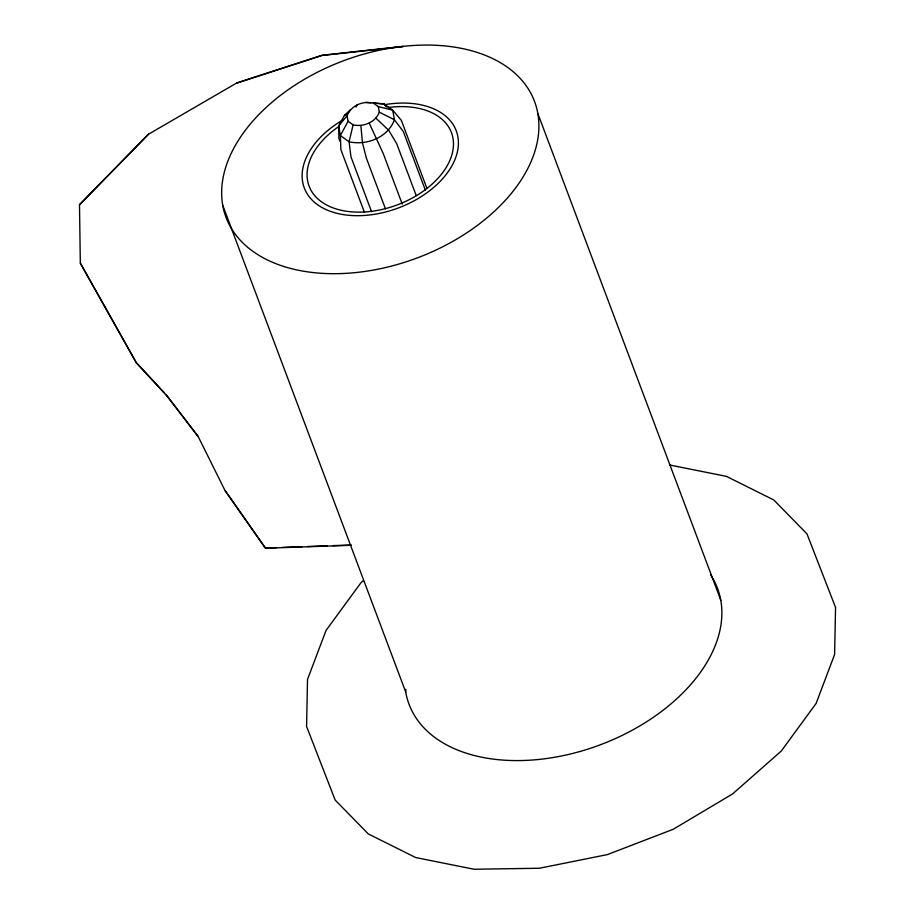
<?xml version="1.0" encoding="UTF-8"?>
<svg xmlns="http://www.w3.org/2000/svg" width="915" height="915" viewBox="0 0 915 915"><rect width="100%" height="100%" fill="white"/><g stroke="black" fill="none" stroke-linecap="round" stroke-linejoin="round"><path stroke-width="1.37" d="M710.635 574.849A164.757 105.248 -20.6 0 1 602.127 744.101A164.757 105.248 -20.6 0 1 405.722 692.106L405.814 689.338M370.621 102.777C361.162 101.245 350.514 106.552 347.105 115.713L348.077 121.272L353.121 124.875L349.084 141.779L350.96 156.877L371.524 211.605M356.129 107.009L357.182 104.79M348.077 121.272L340.369 135.546L340.895 149.683L364.467 212.417M350.434 109.686L344.429 115.473L338.664 125.927L338.927 138.565L339.923 141.242M353.121 124.875C363.324 127.162 375.516 122.404 379.302 112.179L378.318 106.62L373.286 103.029L384.014 103.944L392.729 110.166L401.353 120.38L426.95 188.456M347.105 115.713L338.664 125.927L340.369 135.546L349.084 141.779C366.766 145.737 387.869 137.502 394.434 119.796L392.729 110.166L378.318 106.62M148.71 133.899L79.491 204.663L80.326 263.314L136.232 362.752L167.651 396.698L197.926 436.352M79.445 204.891L148.665 134.128L236.894 82.876L321.92 55.289L403.172 46.356M363.312 580.545L360.819 582.912L326.026 630.469L307.52 679.433L306.571 726.464L335.142 800.019L368.299 833.931L415.673 857.549L474.05 869.25L539.438 868.244L607.388 854.599L673.268 829.253L732.595 793.923L781.307 751.009L816.1 703.452L834.606 654.488L835.555 607.457L806.984 533.903L773.827 499.99L726.453 476.372L669.471 464.957M344.429 115.473L348.684 112.396M236.848 83.116L321.874 55.518L403.126 46.596M276.673 547.605L265.442 548.005L225.239 490.646M282.278 547.41L301.939 546.701M307.554 546.507L327.204 545.809M332.82 545.615L351.154 545.054M351.097 545.283L265.396 548.234L225.181 490.875L197.972 436.123L165.798 394.411M365.543 102.354L384.014 103.944L386.439 107.021M379.302 112.179L394.434 119.796L403.321 131.497L425.395 190.228M375.974 118.218L388.669 130.25L396.664 143.564L416.234 195.616M163.899 392.352L136.278 362.523L80.371 263.085M369.214 123.102L383.156 153.343L402.223 204.068M537.826 113.471A164.792 105.259 -20.6 0 1 317.528 273.002A164.792 105.259 -20.6 0 1 285.469 91.66A164.792 105.259 -20.6 0 1 537.826 113.471L720.837 600.366M385.49 208.94L366.423 158.215L362.477 142.934L360.853 125.538M222.722 205.28L405.745 692.095M384.792 104.653A81.172 51.846 -20.6 0 1 452.387 164.94A81.172 51.846 -20.6 0 1 328.016 210.416A81.172 51.846 -20.6 0 1 342.748 120.025M388.143 107.547A76.059 48.587 -20.6 0 1 447.87 164.54A76.059 48.587 -20.6 0 1 334.192 208.288A76.059 48.587 -20.6 0 1 338.733 126.567"/></g></svg>
